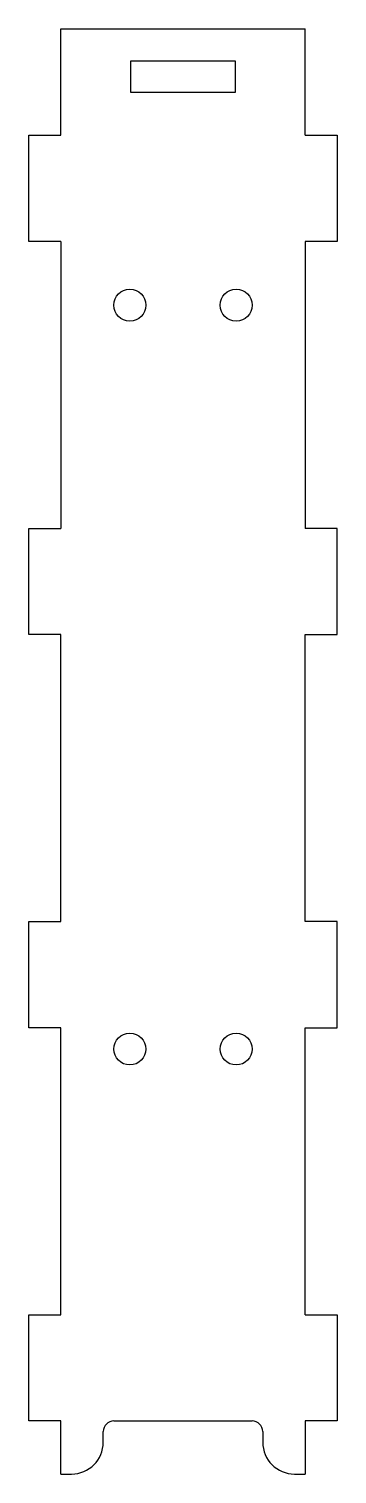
# Model space of a CAD drawing. Extents: x 3 to 32, y 0 to 136.
import ezdxf

# ---------------------------------------------------------------- set-up
doc = ezdxf.new("R2010")
doc.units = 0
doc.layers.get('0').update_dxf_attribs({"linetype": 'continuous'})

# ---------------------------------------------------------------- blocks, each defined once
blk = doc.blocks.new('FILLET006')
at = {"color": 0}
for p, q in [((6, 136), (29, 136)), ((6, 126), (6, 136)), ((29, 126), (29, 136)), ((12.6, 133), (22.4, 133)), ((12.6, 130), (12.6, 133)), ((22.4, 133), (22.4, 130)), ((22.4, 130), (12.6, 130)), ((3, 116), (3, 126)), ((3, 126), (6, 126)), ((29, 126), (32, 126)), ((32, 126), (32, 116)), ((6, 116), (3, 116)), ((6, 116), (6, 89)), ((29, 116), (29, 89)), ((32, 116), (29, 116)), ((3, 79), (3, 89)), ((3, 89), (6, 89)), ((32, 89), (29, 89)), ((32, 79), (32, 89)), ((6, 79), (3, 79)), ((6, 52), (6, 79)), ((29, 52), (29, 79)), ((29, 79), (32, 79)), ((3, 42), (3, 52)), ((3, 52), (6, 52)), ((32, 52), (29, 52)), ((32, 42), (32, 52)), ((6, 42), (3, 42)), ((6, 15), (6, 42)), ((29, 15), (29, 42)), ((29, 42), (32, 42)), ((3, 5), (3, 15)), ((3, 15), (6, 15)), ((29, 15), (32, 15)), ((32, 15), (32, 5)), ((6, 5), (3, 5)), ((6, 0), (6, 5)), ((11, 5), (24, 5)), ((29, 5), (29, 0)), ((32, 5), (29, 5)), ((10, 3), (10, 4)), ((25, 4), (25, 3)), ((6, 0), (7, 0)), ((28, 0), (29, 0))]:
    blk.add_line(p, q, dxfattribs=at)
for centre in [(12.5, 110), (22.5, 110), (12.5, 40), (22.5, 40)]:
    blk.add_circle(centre, 1.5, dxfattribs=at)
for centre, radius, start, end in [((11, 4), 1, 90, -180), ((24, 4), 1, 0, 90), ((7, 3), 3, -90, 0), ((28, 3), 3, -180, -90)]:
    blk.add_arc(centre, radius, start, end, dxfattribs=at)

msp = doc.modelspace()

# ---------------------------------------------------------------- block references
at = {"color": 0}
msp.add_blockref('FILLET006', (0, 0), dxfattribs=at)

doc.saveas('drawing.dxf')
